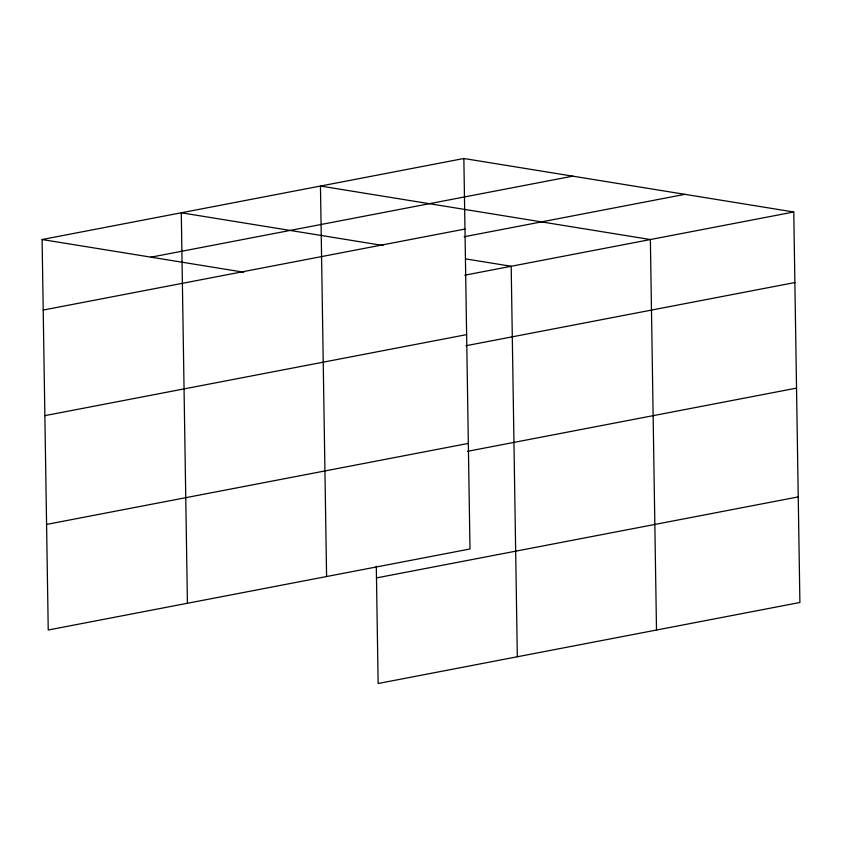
<?xml version="1.0" encoding="UTF-8"?>
<svg xmlns="http://www.w3.org/2000/svg" width="842" height="842" viewBox="0 0 842 842"><rect width="100%" height="100%" fill="white"/><g stroke="black" fill="none" stroke-linecap="round" stroke-linejoin="round"><path stroke-width="1.26" d="M463.858 158.496L469.994 548.984L48.236 630.005L42.1 239.517L463.858 158.496L793.764 211.995L799.9 602.483L378.142 683.504L376.3 566.129M150.971 257.168L572.728 176.157M43.205 310.056L464.963 229.045M464.174 236.739L684.893 194.344M464.795 275.187L793.764 211.995M44.868 415.643L466.626 334.621M465.9 345.736L794.869 282.544M46.573 524.419L468.331 443.408M467.563 451.312L796.532 388.12M376.479 577.917L798.237 496.906M382.984 245.485L181.283 212.784L187.419 603.272M465.826 258.926L511.189 266.282L517.325 656.771M42.1 239.517L243.801 272.219M656.497 630.027L650.371 239.538L320.465 186.04L326.591 576.528"/></g></svg>
